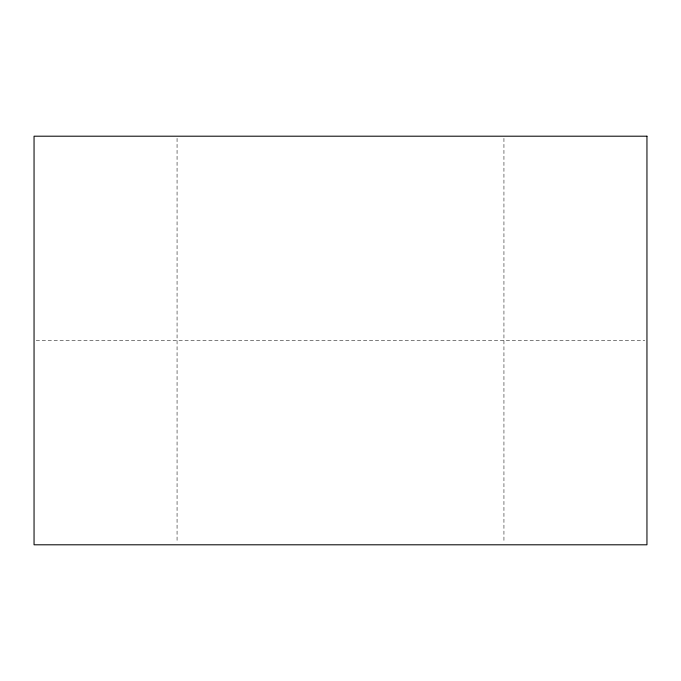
<?xml version="1.0" encoding="UTF-8"?>
<svg xmlns="http://www.w3.org/2000/svg" width="681" height="681" viewBox="0 0 681 681"><rect width="100%" height="100%" fill="white"/><g stroke="black" fill="none" stroke-linecap="round" stroke-linejoin="round"><path stroke-width="0.51" stroke-dasharray="3.4 2.55" d="M36.178 340.5L644.822 340.5M503.94 138.328L503.94 542.672M177.06 138.328L177.06 542.672"/><path stroke-width="1.02" d="M646.95 136.2L34.05 136.2L34.05 544.8L646.95 544.8L646.95 136.2"/></g></svg>
